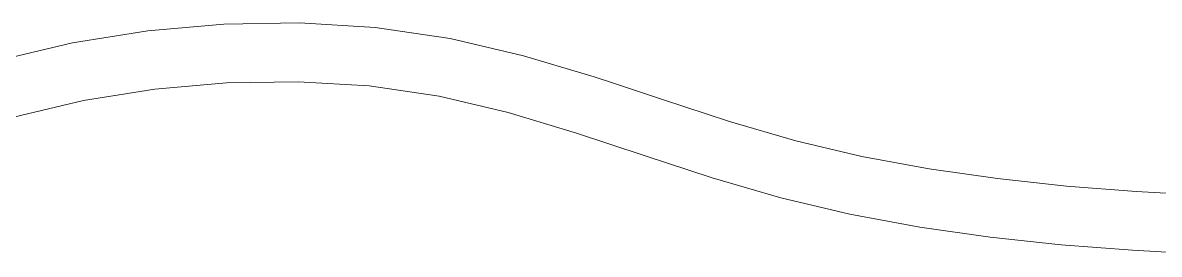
# Model space of a CAD drawing. Header units: millimetres. Extents: x 930469 to 1523124, y -120375 to 411163.
# Drawn here: x 1403982 to 1405069, y 139501 to 139722 of the extents above; entities that cross this region are included whole.
import ezdxf

# ---------------------------------------------------------------- set-up
doc = ezdxf.new("R2010")
doc.units = ezdxf.units.MM
for name, color, linetype, lineweight in [('A-NET THAY', 8, 'Continuous', 0), ('COT VACH', 8, 'Continuous', 0), ('xr', 8, 'Continuous', 0)]:
    doc.layers.add(name, color=color, linetype=linetype, lineweight=lineweight)

# ---------------------------------------------------------------- blocks, each defined once
blk = doc.blocks.new('zzz')
at = {"layer": 'xr', "ltscale": 3}
for p, q in [((1229354.2, 24949.8), (1229209.4, 24937)), ((1229354.2, 24949.8), (1229499.2, 24952.5)), ((1229644.1, 24943.8), (1229499.2, 24952.5)), ((1229065, 24914), (1229209.4, 24937)), ((1229644.1, 24943.8), (1229787.5, 24922.6)), ((1229065, 24914), (1228922.2, 24880.1)), ((1229927.1, 24889.5), (1229787.5, 24922.6)), ((1229927.1, 24889.5), (1230062.2, 24849.2)), ((1229222.7, 24825.3), (1229359.8, 24837.5)), ((1229496.6, 24839.9), (1229359.8, 24837.5)), ((1229632.2, 24831.8), (1229496.6, 24839.9)), ((1230099.6, 24836.9), (1230062.2, 24849.2)), ((1230193.4, 24805.9), (1230099.6, 24836.9)), ((1229222.7, 24825.3), (1229086.3, 24803.7)), ((1229632.2, 24831.8), (1229766.1, 24811.9)), ((1228952.3, 24771.9), (1229086.3, 24803.7)), ((1229766.1, 24811.9), (1229898, 24780.7)), ((1230321.5, 24764), (1230193.4, 24805.9)), ((1230028.4, 24741.7), (1229898, 24780.7)), ((1230321.5, 24764), (1230447.8, 24726.9)), ((1230028.4, 24741.7), (1230158.3, 24698.9)), ((1230574.5, 24696.9), (1230447.8, 24726.9)), ((1230288.2, 24656.3), (1230158.3, 24698.9)), ((1230574.5, 24696.9), (1230702.9, 24673)), ((1230833.3, 24654.5), (1230702.9, 24673)), ((1230419.1, 24617.9), (1230288.2, 24656.3)), ((1230833.3, 24654.5), (1230965.4, 24640.4)), ((1231099, 24630.1), (1230965.4, 24640.4)), ((1231234.1, 24622.6), (1231099, 24630.1)), ((1230551.4, 24586.5), (1230419.1, 24617.9)), ((1230551.4, 24586.5), (1230685, 24561.7)), ((1230819.8, 24542.5), (1230685, 24561.7)), ((1230955.5, 24528.1), (1230819.8, 24542.5)), ((1231092, 24517.5), (1230955.5, 24528.1)), ((1231229.1, 24509.8), (1231092, 24517.5))]:
    blk.add_line(p, q, dxfattribs=at)
blk = doc.blocks.new('frefegthmm')
at = {"layer": 'A-NET THAY', "xscale": 0.5, "yscale": 0.5, "zscale": 0.5, "rotation": 90}
blk.add_blockref('zzz', (1600967.1, -98281), dxfattribs=at)

msp = doc.modelspace()

# ---------------------------------------------------------------- block references
at = {"layer": 'COT VACH', "rotation": 269.9999999999985}
msp.add_blockref('frefegthmm', (887778.3, 1728213.1), dxfattribs=at)

doc.saveas('drawing.dxf')
